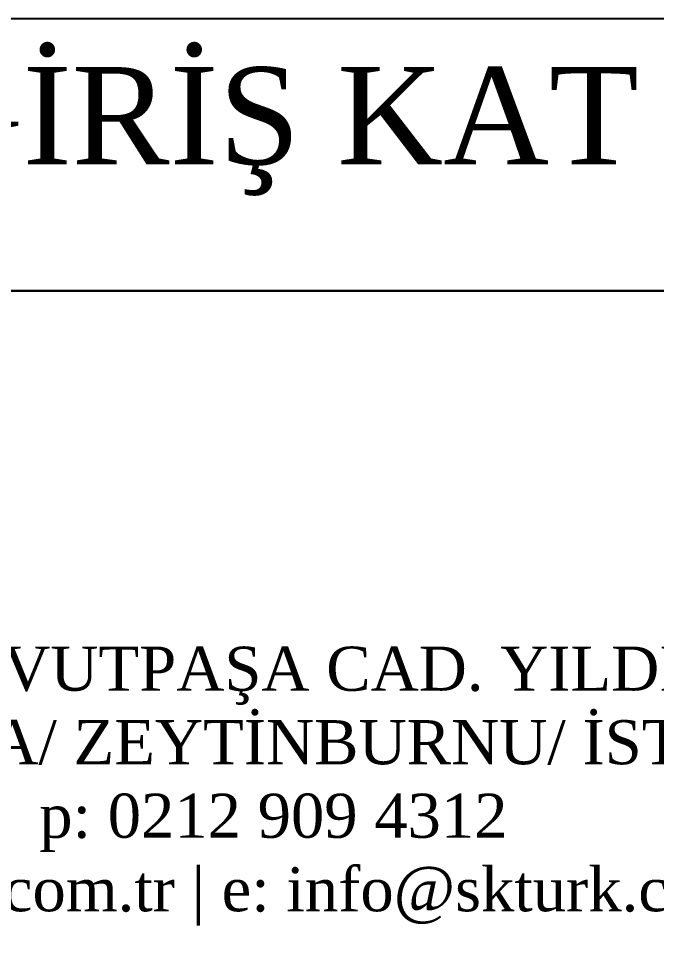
# Model space of a CAD drawing. Header units: millimetres. Extents: x 5004 to 15052, y -6179 to -3495.
# Drawn here: x 11155 to 11300.9, y -5667.1 to -5456.2 of the extents above; entities that cross this region are included whole.
import ezdxf
from ezdxf.enums import TextEntityAlignment as Align

# ---------------------------------------------------------------- set-up
doc = ezdxf.new("R2010")
doc.units = ezdxf.units.MM
doc.layers.add('Sktürk ANTET', color=7, linetype='Continuous')
doc.styles.add('CGOMEGA', font='times.ttf', dxfattribs={"height": 15})

msp = doc.modelspace()

# ---------------------------------------------------------------- linework, layer by layer
at = {"layer": 'Sktürk ANTET'}
for points in [[(10660.59, -5456.23), (11459.15, -5456.23), (11459.15, -5518.51), (10660.59, -5518.51)], [(11005.68, -5518.51), (11420.87, -5518.51), (11420.87, -5670.49), (11005.68, -5670.49)]]:
    msp.add_lwpolyline(points, close=True, dxfattribs=at)

# ---------------------------------------------------------------- texts
at = {"layer": 'Sktürk ANTET', "style": 'CGOMEGA'}
msp.add_text('COSTERO BISTRO - GİRİŞ KAT', height=22.2361, dxfattribs=at).set_placement((11059.87, -5489.58), align=Align.CENTER)
at = {"layer": 'Sktürk ANTET', "insert": (11213.28, -5631.82), "char_height": 10.0863, "width": 474.4046, "attachment_point": 5, "style": 'CGOMEGA'}
msp.add_mtext('MALTEPE MAH. DAVUTPAŞA CAD. YILDIZ SOK. NO: 6/ A\\PDAVUTPAŞA/ ZEYTİNBURNU/ İSTANBUL\\Pp: 0212 909 4312\\Pw: skturk.com.tr | e: info@skturk.com.tr', dxfattribs=at)

doc.saveas('drawing.dxf')
